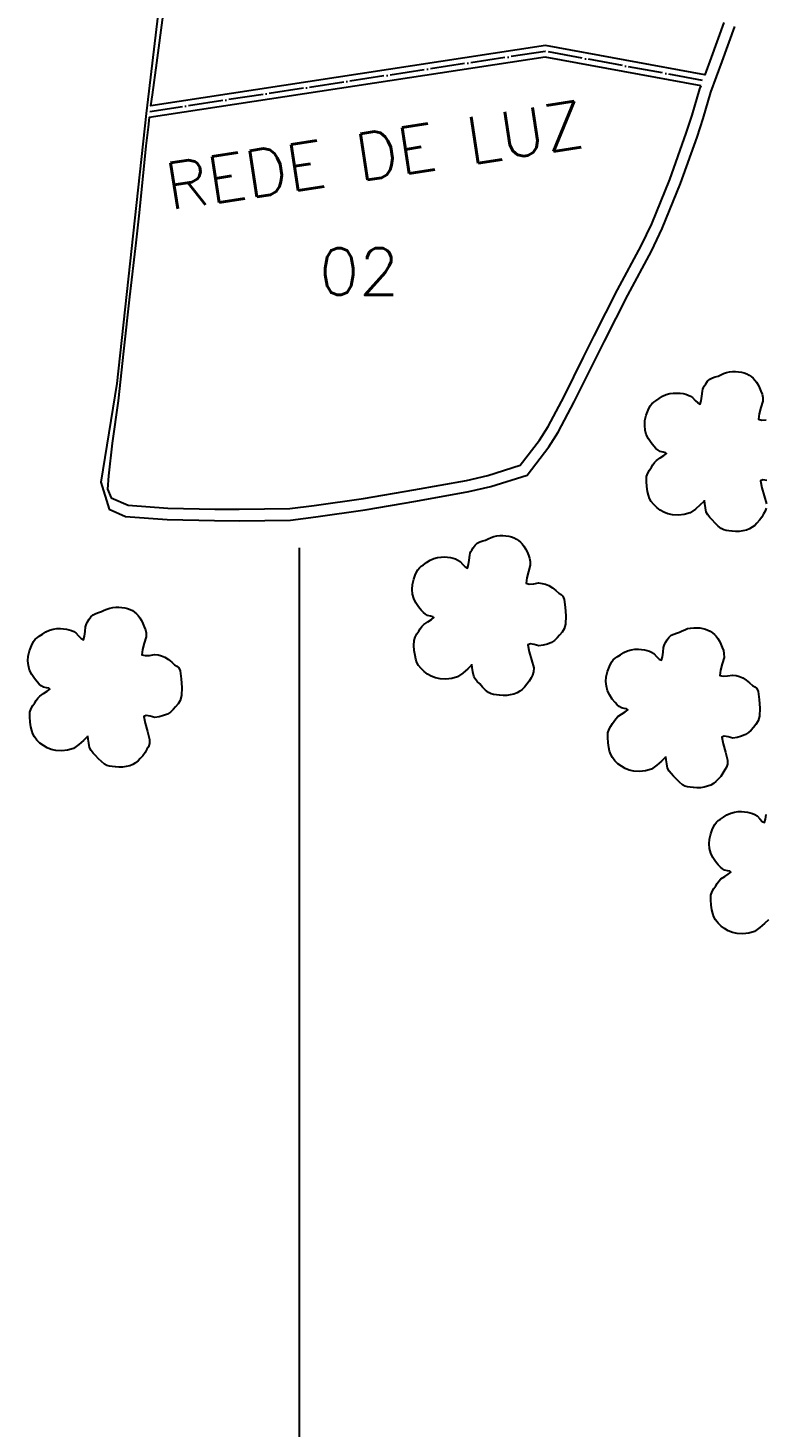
# Model space of a CAD drawing. Header units: feet. Extents: x 745245 to 748958, y 7827029 to 7829654.
# Drawn here: x 745605.5 to 745862.5, y 7827904.7 to 7828391.9 of the extents above; entities that cross this region are included whole.
import ezdxf

# ---------------------------------------------------------------- set-up
doc = ezdxf.new("R2010")
doc.units = ezdxf.units.FT
doc.header["$MEASUREMENT"] = 0
doc.linetypes.add('CONTINUO', pattern=[0])
doc.linetypes.add('TAPUME', pattern=[14.1, 12, -1.05, 0, -1.05])
for name, color, linetype in [('0114001202', 1, 'Continuous'), ('0114001202001', 5, 'Continuous'), ('0114001202002', 5, 'Continuous'), ('MALHA', 8, 'Continuous'), ('MATO', 3, 'Continuous'), ('REDE_DE_LUZ', 6, 'Continuous'), ('TEXTO', 7, 'Continuous')]:
    doc.layers.add(name, color=color, linetype=linetype)
doc.styles.add('Simplex', font='simplex.shx')

msp = doc.modelspace()

# ---------------------------------------------------------------- linework, layer by layer
at = {"layer": '0114001202'}
msp.add_lwpolyline([(745671.04, 7828566.81), (745646.7, 7828362.13), (745636.42, 7828268.1), (745630.96, 7828233.7), (745633.75, 7828224.28), (745639.47, 7828221.77), (745654.01, 7828220.69), (745670.52, 7828220.33), (745679.09, 7828220.3), (745696.97, 7828220.51), (745705.72, 7828221.63), (745722.93, 7828224.06), (745740.52, 7828227.16), (745758.98, 7828230.44), (745766.64, 7828232.2), (745779.29, 7828236.17), (745786.84, 7828246.05), (745790.08, 7828251.11), (745795.74, 7828261.72), (745802.52, 7828275.43), (745806.23, 7828282.84), (745814.34, 7828298.85), (745822.62, 7828314.17), (745826.34, 7828322.05), (745832.68, 7828337.68), (745838.45, 7828353.89), (745840.6, 7828360.31), (745843.29, 7828369.47), (745847.15, 7828380.22), (745851.58, 7828392.43)], dxfattribs=at)
at = {"layer": '0114001202001'}
msp.add_lwpolyline([(745847.81, 7828393.76), (745843.39, 7828381.58), (745841.21, 7828375.52), (745785.66, 7828385.76), (745648.34, 7828364.79), (745648.87, 7828368.63), (745650.43, 7828379.73), (745652.64, 7828396.35)], dxfattribs=at)
at = {"layer": '0114001202002'}
msp.add_lwpolyline([(745839.84, 7828371.71), (745785.6, 7828381.71), (745647.78, 7828360.66), (745647.33, 7828357.38), (745646.6, 7828350.84), (745645.85, 7828343.73), (745644.16, 7828326.43), (745643.05, 7828317.04), (745640.86, 7828298.22), (745638.8, 7828279.34), (745636.96, 7828261.99), (745634.87, 7828247.36), (745633.52, 7828235.89), (745633.25, 7828231.28), (745634.51, 7828228.32), (745640.45, 7828225.7), (745654.2, 7828224.69), (745670.57, 7828224.33), (745679.07, 7828224.3), (745696.69, 7828224.5), (745705.18, 7828225.6), (745722.3, 7828228.01), (745739.82, 7828231.1), (745758.18, 7828234.36), (745765.59, 7828236.06), (745776.88, 7828239.61), (745783.56, 7828248.35), (745786.62, 7828253.14), (745792.18, 7828263.55), (745798.94, 7828277.21), (745802.66, 7828284.64), (745810.79, 7828300.7), (745819.05, 7828315.98), (745822.67, 7828323.66), (745828.94, 7828339.11), (745834.67, 7828355.19), (745836.78, 7828361.51), (745839.48, 7828370.71)], close=True, dxfattribs=at)
at = {"layer": 'MALHA', "color": 8, "elevation": 718.05}
msp.add_lwpolyline([(745700, 7828210.81), (745700, 7827154.37)], dxfattribs=at)
at = {"layer": 'MATO', "color": 94, "linetype": 'CONTINUO'}
for points in [[(745840.88, 7828227.05, 0), (745839.57, 7828225.79, 0), (745837.94, 7828224.36, 0), (745836.07, 7828223.02, 0), (745834.02, 7828222.46, 0), (745831.95, 7828222.23, 0), (745829.96, 7828222.31, 0), (745828.33, 7828222.66, 0), (745826.89, 7828223.24, 0), (745825.6, 7828224.01, 0), (745824.41, 7828224.91, 0), (745823.37, 7828225.93, 0), (745822.51, 7828227.04, 0), (745821.93, 7828228.09, 0), (745821.52, 7828229.23, 0), (745821.24, 7828230.52, 0), (745820.97, 7828232.22, 0), (745820.84, 7828233.98, 0), (745820.89, 7828235.65, 0), (745821.32, 7828236.89, 0), (745821.9, 7828237.96, 0), (745822.56, 7828238.9, 0), (745823.05, 7828239.75, 0), (745823.62, 7828240.54, 0), (745824.31, 7828241.29, 0), (745825.66, 7828242.17, 0), (745826.93, 7828242.99, 0), (745827.83, 7828243.68, 0), (745827.44, 7828243.97, 0), (745826.62, 7828244.17, 0), (745825.59, 7828244.39, 0), (745824.88, 7828244.82, 0), (745824.15, 7828245.41, 0), (745823.39, 7828246.22, 0), (745822.44, 7828247.4, 0), (745821.54, 7828248.78, 0), (745820.79, 7828250.31, 0), (745820.39, 7828251.87, 0), (745820.23, 7828253.5, 0), (745820.32, 7828255.18, 0), (745820.8, 7828257.02, 0), (745821.45, 7828258.75, 0), (745822.2, 7828260.25, 0), (745822.77, 7828261.04, 0), (745823.4, 7828261.6, 0), (745824.16, 7828262.07, 0), (745825.25, 7828262.86, 0), (745826.47, 7828263.62, 0), (745827.75, 7828264.26, 0), (745829.03, 7828264.58, 0), (745830.3, 7828264.74, 0), (745831.52, 7828264.77, 0), (745832.6, 7828264.72, 0), (745833.61, 7828264.57, 0), (745834.53, 7828264.34, 0), (745835.35, 7828264.07, 0), (745836.14, 7828263.71, 0), (745836.91, 7828263.24, 0), (745837.86, 7828262.2, 0), (745838.76, 7828261.32, 0), (745839.53, 7828260.91, 0), (745839.91, 7828262.1, 0), (745840.15, 7828263.7, 0), (745840.31, 7828265.36, 0), (745840.47, 7828266.08, 0), (745840.68, 7828266.63, 0), (745840.97, 7828267.14, 0), (745841.5, 7828267.99, 0), (745842.15, 7828268.84, 0), (745842.92, 7828269.61, 0), (745843.84, 7828270.04, 0), (745844.82, 7828270.37, 0), (745845.83, 7828270.67, 0), (745846.76, 7828271.13, 0), (745847.7, 7828271.56, 0), (745848.66, 7828271.93, 0), (745849.71, 7828272.12, 0), (745850.78, 7828272.22, 0), (745851.85, 7828272.22, 0), (745852.89, 7828272.17, 0), (745853.9, 7828272.02, 0), (745854.86, 7828271.79, 0), (745855.74, 7828271.45, 0), (745856.56, 7828271.01, 0), (745857.31, 7828270.5, 0), (745857.97, 7828269.94, 0), (745858.57, 7828269.29, 0), (745859.13, 7828268.53, 0), (745859.72, 7828267.57, 0), (745860.26, 7828266.52, 0), (745860.72, 7828265.39, 0), (745861.09, 7828264.38, 0), (745861.31, 7828263.24, 0), (745861.35, 7828261.89, 0), (745860.7, 7828259.67, 0), (745860.12, 7828257.48, 0), (745859.9, 7828255.66, 0), (745861.03, 7828255.34, 0), (745862.57, 7828255.45, 0)], [(745862.77, 7828234.27, 0), (745861.42, 7828234.51, 0), (745860.53, 7828234.18, 0), (745861, 7828231.8, 0), (745861.79, 7828228.96, 0), (745862.59, 7828226.16, 0)], [(745862.53, 7828224.73, 0), (745862.19, 7828223.65, 0), (745861.64, 7828222.75, 0), (745860.97, 7828221.59, 0), (745860.18, 7828220.49, 0), (745859.32, 7828219.49, 0), (745858.54, 7828218.68, 0), (745857.7, 7828218, 0), (745856.78, 7828217.45, 0), (745855.63, 7828217.03, 0), (745854.41, 7828216.74, 0), (745853.15, 7828216.56, 0), (745851.9, 7828216.54, 0), (745850.7, 7828216.62, 0), (745849.55, 7828216.78, 0), (745848.62, 7828216.89, 0), (745847.74, 7828217.12, 0), (745846.86, 7828217.55, 0), (745845.8, 7828218.43, 0), (745844.76, 7828219.47, 0), (745843.77, 7828220.58, 0), (745842.94, 7828221.44, 0), (745842.23, 7828222.33, 0), (745841.67, 7828223.32, 0), (745841.38, 7828224.82, 0), (745841.19, 7828226.27, 0), (745841.02, 7828227.47, 0)], [(745759.91, 7828169.96, 0), (745758.61, 7828168.7, 0), (745756.98, 7828167.26, 0), (745755.1, 7828165.92, 0), (745753.06, 7828165.36, 0), (745750.99, 7828165.14, 0), (745748.99, 7828165.21, 0), (745747.37, 7828165.56, 0), (745745.93, 7828166.14, 0), (745744.64, 7828166.91, 0), (745743.44, 7828167.81, 0), (745742.41, 7828168.84, 0), (745741.55, 7828169.94, 0), (745740.97, 7828170.99, 0), (745740.55, 7828172.14, 0), (745740.28, 7828173.42, 0), (745740, 7828175.12, 0), (745739.87, 7828176.88, 0), (745739.93, 7828178.56, 0), (745740.36, 7828179.8, 0), (745740.94, 7828180.86, 0), (745741.6, 7828181.8, 0), (745742.09, 7828182.65, 0), (745742.65, 7828183.44, 0), (745743.35, 7828184.2, 0), (745744.7, 7828185.08, 0), (745745.97, 7828185.89, 0), (745746.87, 7828186.58, 0), (745746.48, 7828186.87, 0), (745745.66, 7828187.07, 0), (745744.63, 7828187.3, 0), (745743.91, 7828187.72, 0), (745743.18, 7828188.32, 0), (745742.43, 7828189.12, 0), (745741.48, 7828190.3, 0), (745740.58, 7828191.69, 0), (745739.83, 7828193.21, 0), (745739.42, 7828194.78, 0), (745739.27, 7828196.41, 0), (745739.36, 7828198.08, 0), (745739.83, 7828199.92, 0), (745740.49, 7828201.65, 0), (745741.23, 7828203.15, 0), (745741.8, 7828203.94, 0), (745742.44, 7828204.5, 0), (745743.2, 7828204.97, 0), (745744.29, 7828205.76, 0), (745745.5, 7828206.52, 0), (745746.79, 7828207.17, 0), (745748.07, 7828207.48, 0), (745749.34, 7828207.64, 0), (745750.56, 7828207.67, 0), (745751.64, 7828207.62, 0), (745752.64, 7828207.47, 0), (745753.57, 7828207.24, 0), (745754.39, 7828206.98, 0), (745755.17, 7828206.62, 0), (745755.95, 7828206.14, 0), (745756.9, 7828205.1, 0), (745757.79, 7828204.23, 0), (745758.56, 7828203.81, 0), (745758.94, 7828205.01, 0), (745759.18, 7828206.61, 0), (745759.35, 7828208.26, 0), (745759.51, 7828208.99, 0), (745759.72, 7828209.54, 0), (745760.01, 7828210.04, 0), (745760.53, 7828210.89, 0), (745761.19, 7828211.74, 0), (745761.96, 7828212.51, 0), (745762.87, 7828212.94, 0), (745763.85, 7828213.28, 0), (745764.87, 7828213.57, 0), (745765.8, 7828214.03, 0), (745766.74, 7828214.46, 0), (745767.7, 7828214.83, 0), (745768.75, 7828215.02, 0), (745769.82, 7828215.12, 0), (745770.89, 7828215.12, 0), (745771.93, 7828215.07, 0), (745772.94, 7828214.93, 0), (745773.9, 7828214.69, 0), (745774.78, 7828214.35, 0), (745775.6, 7828213.92, 0), (745776.35, 7828213.4, 0), (745777.01, 7828212.84, 0), (745777.61, 7828212.2, 0), (745778.17, 7828211.44, 0), (745778.76, 7828210.48, 0), (745779.3, 7828209.42, 0), (745779.76, 7828208.29, 0), (745780.13, 7828207.28, 0), (745780.35, 7828206.14, 0), (745780.38, 7828204.79, 0), (745779.74, 7828202.57, 0), (745779.16, 7828200.38, 0), (745778.94, 7828198.56, 0), (745780.07, 7828198.24, 0), (745781.61, 7828198.35, 0), (745783.3, 7828198.63, 0), (745784.56, 7828198.48, 0), (745785.76, 7828198.21, 0), (745786.92, 7828197.76, 0), (745788.14, 7828196.94, 0), (745789.29, 7828196.02, 0), (745790.32, 7828195.06, 0), (745791.11, 7828194.62, 0), (745791.74, 7828193.99, 0), (745792.21, 7828192.9, 0), (745792.6, 7828190.2, 0), (745792.78, 7828187.2, 0), (745792.72, 7828184.32, 0), (745792.22, 7828182.68, 0), (745791.49, 7828181.44, 0), (745790.62, 7828180.48, 0), (745789.81, 7828179.48, 0), (745788.89, 7828178.62, 0), (745787.82, 7828177.92, 0), (745786.43, 7828177.36, 0), (745784.93, 7828176.97, 0), (745783.42, 7828176.74, 0), (745781.81, 7828177.17, 0), (745780.46, 7828177.41, 0), (745779.56, 7828177.08, 0), (745780.03, 7828174.7, 0), (745780.83, 7828171.87, 0), (745781.62, 7828169.07, 0), (745781.56, 7828167.64, 0), (745781.23, 7828166.55, 0), (745780.68, 7828165.65, 0), (745780, 7828164.49, 0), (745779.22, 7828163.39, 0), (745778.36, 7828162.39, 0), (745777.58, 7828161.58, 0), (745776.74, 7828160.9, 0), (745775.81, 7828160.36, 0), (745774.67, 7828159.93, 0), (745773.45, 7828159.64, 0), (745772.19, 7828159.47, 0), (745770.94, 7828159.44, 0), (745769.73, 7828159.52, 0), (745768.59, 7828159.68, 0), (745767.66, 7828159.79, 0), (745766.77, 7828160.03, 0), (745765.9, 7828160.45, 0), (745764.84, 7828161.33, 0), (745763.8, 7828162.38, 0), (745762.81, 7828163.48, 0), (745761.97, 7828164.34, 0), (745761.27, 7828165.23, 0), (745760.71, 7828166.22, 0), (745760.42, 7828167.72, 0), (745760.23, 7828169.17, 0), (745760.06, 7828170.37, 0)], [(745626.19, 7828145.03, 0), (745624.89, 7828143.77, 0), (745623.25, 7828142.34, 0), (745621.38, 7828141, 0), (745619.34, 7828140.44, 0), (745617.27, 7828140.21, 0), (745615.27, 7828140.29, 0), (745613.65, 7828140.64, 0), (745612.2, 7828141.22, 0), (745610.92, 7828141.98, 0), (745609.72, 7828142.89, 0), (745608.68, 7828143.91, 0), (745607.83, 7828145.02, 0), (745607.25, 7828146.07, 0), (745606.83, 7828147.21, 0), (745606.55, 7828148.5, 0), (745606.28, 7828150.2, 0), (745606.15, 7828151.96, 0), (745606.21, 7828153.63, 0), (745606.63, 7828154.87, 0), (745607.21, 7828155.94, 0), (745607.87, 7828156.87, 0), (745608.37, 7828157.73, 0), (745608.93, 7828158.52, 0), (745609.63, 7828159.27, 0), (745610.98, 7828160.15, 0), (745612.24, 7828160.97, 0), (745613.15, 7828161.66, 0), (745612.76, 7828161.95, 0), (745611.94, 7828162.15, 0), (745610.91, 7828162.37, 0), (745610.19, 7828162.8, 0), (745609.46, 7828163.39, 0), (745608.7, 7828164.2, 0), (745607.76, 7828165.38, 0), (745606.86, 7828166.76, 0), (745606.11, 7828168.29, 0), (745605.7, 7828169.85, 0), (745605.54, 7828171.48, 0), (745605.64, 7828173.16, 0), (745606.11, 7828175, 0), (745606.76, 7828176.73, 0), (745607.51, 7828178.23, 0), (745608.08, 7828179.02, 0), (745608.72, 7828179.58, 0), (745609.48, 7828180.05, 0), (745610.57, 7828180.84, 0), (745611.78, 7828181.6, 0), (745613.07, 7828182.24, 0), (745614.35, 7828182.56, 0), (745615.62, 7828182.72, 0), (745616.84, 7828182.75, 0), (745617.92, 7828182.69, 0), (745618.92, 7828182.55, 0), (745619.85, 7828182.32, 0), (745620.67, 7828182.05, 0), (745621.45, 7828181.69, 0), (745622.23, 7828181.22, 0), (745623.18, 7828180.18, 0), (745624.07, 7828179.3, 0), (745624.84, 7828178.88, 0), (745625.22, 7828180.08, 0), (745625.46, 7828181.68, 0), (745625.62, 7828183.34, 0), (745625.79, 7828184.06, 0), (745625.99, 7828184.61, 0), (745626.29, 7828185.12, 0), (745626.81, 7828185.97, 0), (745627.47, 7828186.82, 0), (745628.24, 7828187.59, 0), (745629.15, 7828188.02, 0), (745630.13, 7828188.35, 0), (745631.14, 7828188.65, 0), (745632.07, 7828189.11, 0), (745633.01, 7828189.54, 0), (745633.98, 7828189.91, 0), (745635.03, 7828190.1, 0), (745636.09, 7828190.2, 0), (745637.16, 7828190.2, 0), (745638.21, 7828190.14, 0), (745639.22, 7828190, 0), (745640.18, 7828189.77, 0), (745641.06, 7828189.42, 0), (745641.88, 7828188.99, 0), (745642.63, 7828188.48, 0), (745643.28, 7828187.92, 0), (745643.89, 7828187.27, 0), (745644.45, 7828186.51, 0), (745645.04, 7828185.55, 0), (745645.58, 7828184.5, 0), (745646.04, 7828183.37, 0), (745646.41, 7828182.36, 0), (745646.63, 7828181.22, 0), (745646.66, 7828179.87, 0), (745646.02, 7828177.65, 0), (745645.44, 7828175.46, 0), (745645.21, 7828173.64, 0), (745646.35, 7828173.32, 0), (745647.89, 7828173.43, 0), (745649.58, 7828173.7, 0), (745650.84, 7828173.56, 0), (745652.04, 7828173.28, 0), (745653.19, 7828172.83, 0), (745654.42, 7828172.02, 0), (745655.57, 7828171.09, 0), (745656.6, 7828170.14, 0), (745657.39, 7828169.7, 0), (745658.02, 7828169.07, 0), (745658.49, 7828167.98, 0), (745658.87, 7828165.28, 0), (745659.06, 7828162.28, 0), (745659, 7828159.39, 0), (745658.49, 7828157.76, 0), (745657.77, 7828156.52, 0), (745656.9, 7828155.55, 0), (745656.09, 7828154.55, 0), (745655.17, 7828153.7, 0), (745654.1, 7828152.99, 0), (745652.71, 7828152.44, 0), (745651.21, 7828152.05, 0), (745649.7, 7828151.82, 0), (745648.09, 7828152.25, 0), (745646.74, 7828152.48, 0), (745645.84, 7828152.16, 0), (745646.31, 7828149.77, 0), (745647.11, 7828146.94, 0), (745647.9, 7828144.14, 0), (745647.84, 7828142.71, 0), (745647.51, 7828141.63, 0), (745646.96, 7828140.73, 0), (745646.28, 7828139.57, 0), (745645.5, 7828138.47, 0), (745644.64, 7828137.46, 0), (745643.86, 7828136.65, 0), (745643.02, 7828135.98, 0), (745642.09, 7828135.43, 0), (745640.95, 7828135.01, 0), (745639.72, 7828134.71, 0), (745638.46, 7828134.54, 0), (745637.22, 7828134.52, 0), (745636.01, 7828134.6, 0), (745634.87, 7828134.76, 0), (745633.94, 7828134.87, 0), (745633.05, 7828135.1, 0), (745632.17, 7828135.52, 0), (745631.12, 7828136.41, 0), (745630.07, 7828137.45, 0), (745629.09, 7828138.56, 0), (745628.25, 7828139.42, 0), (745627.55, 7828140.31, 0), (745626.98, 7828141.3, 0), (745626.7, 7828142.8, 0), (745626.5, 7828144.25, 0), (745626.34, 7828145.45, 0)], [(745827.4, 7828137.85, 0), (745826.09, 7828136.58, 0), (745824.46, 7828135.15, 0), (745822.59, 7828133.81, 0), (745820.55, 7828133.25, 0), (745818.47, 7828133.03, 0), (745816.48, 7828133.1, 0), (745814.86, 7828133.45, 0), (745813.41, 7828134.03, 0), (745812.13, 7828134.8, 0), (745810.93, 7828135.7, 0), (745809.89, 7828136.72, 0), (745809.04, 7828137.83, 0), (745808.45, 7828138.88, 0), (745808.04, 7828140.02, 0), (745807.76, 7828141.31, 0), (745807.49, 7828143.01, 0), (745807.36, 7828144.77, 0), (745807.41, 7828146.44, 0), (745807.84, 7828147.68, 0), (745808.42, 7828148.75, 0), (745809.08, 7828149.69, 0), (745809.57, 7828150.54, 0), (745810.14, 7828151.33, 0), (745810.84, 7828152.09, 0), (745812.19, 7828152.96, 0), (745813.45, 7828153.78, 0), (745814.35, 7828154.47, 0), (745813.96, 7828154.76, 0), (745813.14, 7828154.96, 0), (745812.12, 7828155.19, 0), (745811.4, 7828155.61, 0), (745810.67, 7828156.21, 0), (745809.91, 7828157.01, 0), (745808.96, 7828158.19, 0), (745808.07, 7828159.58, 0), (745807.31, 7828161.1, 0), (745806.91, 7828162.66, 0), (745806.75, 7828164.3, 0), (745806.84, 7828165.97, 0), (745807.32, 7828167.81, 0), (745807.97, 7828169.54, 0), (745808.72, 7828171.04, 0), (745809.29, 7828171.83, 0), (745809.93, 7828172.39, 0), (745810.69, 7828172.86, 0), (745811.77, 7828173.65, 0), (745812.99, 7828174.41, 0), (745814.28, 7828175.05, 0), (745815.56, 7828175.37, 0), (745816.82, 7828175.53, 0), (745818.04, 7828175.56, 0), (745819.13, 7828175.51, 0), (745820.13, 7828175.36, 0), (745821.06, 7828175.13, 0), (745821.88, 7828174.86, 0), (745822.66, 7828174.5, 0), (745823.44, 7828174.03, 0), (745824.38, 7828172.99, 0), (745825.28, 7828172.12, 0), (745826.05, 7828171.7, 0), (745826.43, 7828172.89, 0), (745826.67, 7828174.5, 0), (745826.83, 7828176.15, 0), (745827, 7828176.87, 0), (745827.2, 7828177.43, 0), (745827.5, 7828177.93, 0), (745828.02, 7828178.78, 0), (745828.67, 7828179.63, 0), (745829.45, 7828180.4, 0), (745830.36, 7828180.83, 0), (745831.34, 7828181.17, 0), (745832.35, 7828181.46, 0), (745833.28, 7828181.92, 0), (745834.22, 7828182.35, 0), (745835.18, 7828182.72, 0), (745836.23, 7828182.91, 0), (745837.3, 7828183.01, 0), (745838.37, 7828183.01, 0), (745839.41, 7828182.96, 0), (745840.42, 7828182.81, 0), (745841.38, 7828182.58, 0), (745842.27, 7828182.24, 0), (745843.08, 7828181.8, 0), (745843.83, 7828181.29, 0), (745844.49, 7828180.73, 0), (745845.09, 7828180.08, 0), (745845.65, 7828179.32, 0), (745846.25, 7828178.37, 0), (745846.79, 7828177.31, 0), (745847.25, 7828176.18, 0), (745847.62, 7828175.17, 0), (745847.84, 7828174.03, 0), (745847.87, 7828172.68, 0), (745847.23, 7828170.46, 0), (745846.65, 7828168.27, 0), (745846.42, 7828166.45, 0), (745847.56, 7828166.13, 0), (745849.09, 7828166.24, 0), (745850.79, 7828166.51, 0), (745852.05, 7828166.37, 0), (745853.25, 7828166.1, 0), (745854.4, 7828165.65, 0), (745855.62, 7828164.83, 0), (745856.78, 7828163.9, 0), (745857.81, 7828162.95, 0), (745858.6, 7828162.51, 0), (745859.23, 7828161.88, 0), (745859.7, 7828160.79, 0), (745860.08, 7828158.09, 0), (745860.27, 7828155.09, 0), (745860.21, 7828152.21, 0), (745859.7, 7828150.57, 0), (745858.98, 7828149.33, 0), (745858.1, 7828148.36, 0), (745857.29, 7828147.36, 0), (745856.37, 7828146.51, 0), (745855.31, 7828145.81, 0), (745853.91, 7828145.25, 0), (745852.42, 7828144.86, 0), (745850.91, 7828144.63, 0), (745849.29, 7828145.06, 0), (745847.94, 7828145.3, 0), (745847.05, 7828144.97, 0), (745847.52, 7828142.59, 0), (745848.32, 7828139.75, 0), (745849.11, 7828136.95, 0), (745849.05, 7828135.52, 0), (745848.71, 7828134.44, 0), (745848.17, 7828133.54, 0), (745847.49, 7828132.38, 0), (745846.7, 7828131.28, 0), (745845.85, 7828130.28, 0), (745845.06, 7828129.47, 0), (745844.23, 7828128.79, 0), (745843.3, 7828128.24, 0), (745842.15, 7828127.82, 0), (745840.93, 7828127.53, 0), (745839.67, 7828127.35, 0), (745838.43, 7828127.33, 0), (745837.22, 7828127.41, 0), (745836.08, 7828127.57, 0), (745835.14, 7828127.68, 0), (745834.26, 7828127.91, 0), (745833.38, 7828128.34, 0), (745832.33, 7828129.22, 0), (745831.28, 7828130.27, 0), (745830.29, 7828131.37, 0), (745829.46, 7828132.23, 0), (745828.75, 7828133.12, 0), (745828.19, 7828134.11, 0), (745827.9, 7828135.61, 0), (745827.71, 7828137.06, 0), (745827.55, 7828138.26, 0)], [(745863.3, 7828081.32, 0), (745862, 7828080.06, 0), (745860.36, 7828078.63, 0), (745858.49, 7828077.29, 0), (745856.45, 7828076.73, 0), (745854.37, 7828076.51, 0), (745852.38, 7828076.58, 0), (745850.76, 7828076.93, 0), (745849.31, 7828077.51, 0), (745848.03, 7828078.28, 0), (745846.83, 7828079.18, 0), (745845.79, 7828080.2, 0), (745844.94, 7828081.31, 0), (745844.35, 7828082.36, 0), (745843.94, 7828083.5, 0), (745843.66, 7828084.79, 0), (745843.39, 7828086.49, 0), (745843.26, 7828088.25, 0), (745843.32, 7828089.92, 0), (745843.74, 7828091.16, 0), (745844.32, 7828092.23, 0), (745844.98, 7828093.17, 0), (745845.47, 7828094.02, 0), (745846.04, 7828094.81, 0), (745846.74, 7828095.56, 0), (745848.09, 7828096.44, 0), (745849.35, 7828097.26, 0), (745850.26, 7828097.95, 0), (745849.86, 7828098.24, 0), (745849.05, 7828098.44, 0), (745848.02, 7828098.66, 0), (745847.3, 7828099.09, 0), (745846.57, 7828099.68, 0), (745845.81, 7828100.49, 0), (745844.86, 7828101.67, 0), (745843.97, 7828103.05, 0), (745843.21, 7828104.58, 0), (745842.81, 7828106.14, 0), (745842.65, 7828107.77, 0), (745842.74, 7828109.45, 0), (745843.22, 7828111.29, 0), (745843.87, 7828113.02, 0), (745844.62, 7828114.52, 0), (745845.19, 7828115.31, 0), (745845.83, 7828115.87, 0), (745846.59, 7828116.34, 0), (745847.67, 7828117.13, 0), (745848.89, 7828117.89, 0), (745850.18, 7828118.53, 0), (745851.46, 7828118.85, 0), (745852.73, 7828119.01, 0), (745853.94, 7828119.04, 0), (745855.03, 7828118.99, 0), (745856.03, 7828118.84, 0), (745856.96, 7828118.61, 0), (745857.78, 7828118.34, 0), (745858.56, 7828117.98, 0), (745859.34, 7828117.51, 0), (745860.28, 7828116.47, 0), (745861.18, 7828115.59, 0), (745861.95, 7828115.18, 0), (745862.33, 7828116.37, 0), (745862.57, 7828117.97, 0)]]:
    msp.add_polyline3d(points, dxfattribs=at)
at = {"layer": 'REDE_DE_LUZ', "linetype": 'TAPUME', "elevation": 713.32}
msp.add_lwpolyline([(745840.41, 7828373.63), (745785.63, 7828383.73), (745647.98, 7828362.71)], dxfattribs=at)

# ---------------------------------------------------------------- texts
at = {"layer": 'REDE_DE_LUZ', "linetype": 'Continuous', "style": 'Simplex'}
msp.add_text('REDE DE LUZ', height=16.25, rotation=8.6839, dxfattribs=at).set_placement((745654.91, 7828328.45))
at = {"layer": 'TEXTO', "color": 2, "linetype": 'Continuous', "style": 'Simplex'}
msp.add_text('02', height=16.25, dxfattribs=at).set_placement((745706.89, 7828298.95))

doc.saveas('drawing.dxf')
